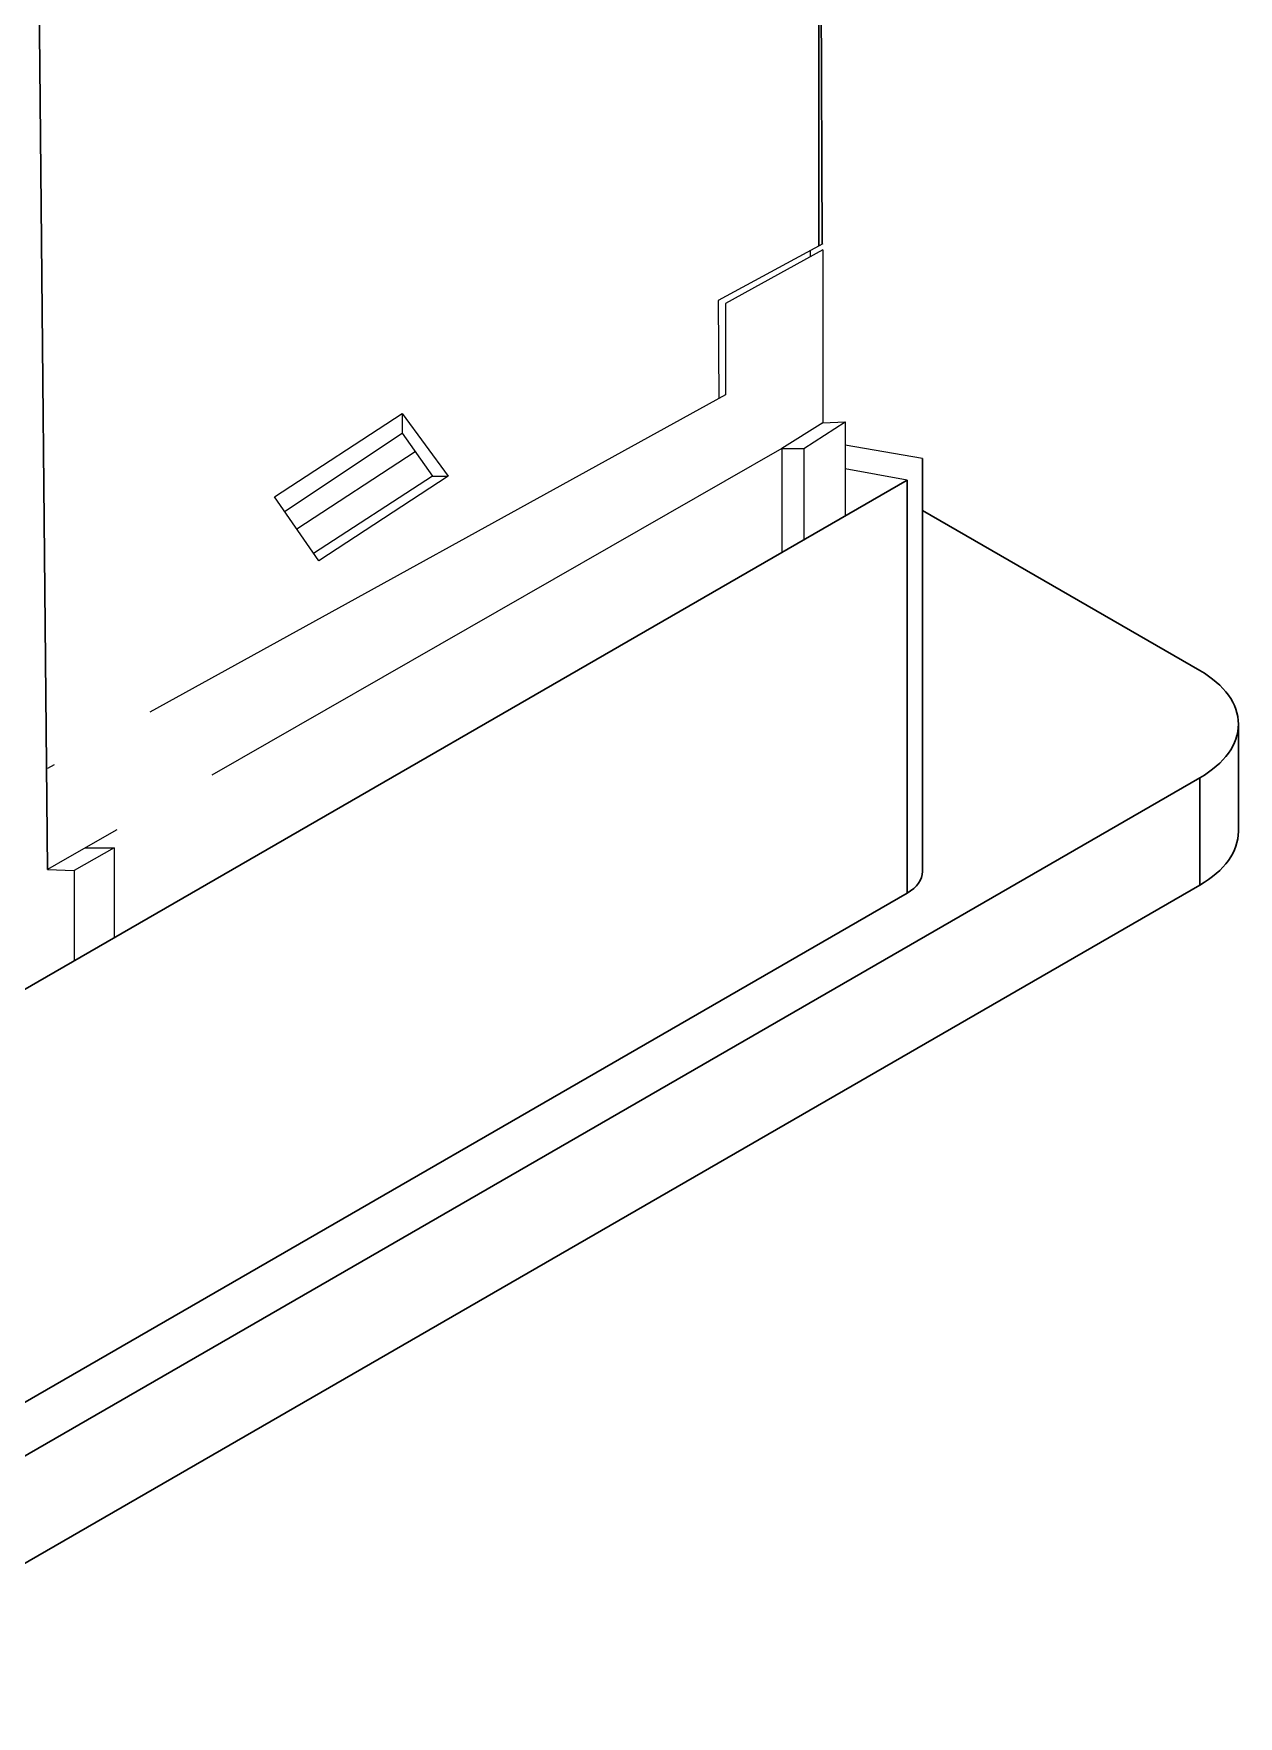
# Model space of a CAD drawing. Header units: millimetres. Extents: x -105 to 105, y -148 to 148.
# Drawn here: x 56.1 to 78.1, y -75.73 to -44.99 of the extents above; entities that cross this region are included whole.
import ezdxf

# ---------------------------------------------------------------- set-up
doc = ezdxf.new("R2010")
doc.units = ezdxf.units.MM
doc.linetypes.add('点画线', pattern=[18, 12, -2, 2, -2])
doc.layers.get('0').update_dxf_attribs({"lineweight": 18})

msp = doc.modelspace()

# ---------------------------------------------------------------- linework, layer by layer
at = {"color": 7, "lineweight": 30, "ltscale": 0.428661}
for p, q in [((70.506, -48.829), (70.436, -34.61)), ((70.443, -48.868), (70.443, -34.611)), ((56.357, -60.261), (56.187, -42.646))]:
    msp.add_line(p, q, dxfattribs=at)
at = {"linetype": '点画线'}
for p, q in [((70.513, -48.83), (68.605, -49.869)), ((70.513, -48.94), (68.735, -49.92)), ((70.285, -48.954), (70.285, -49.065)), ((70.513, -48.94), (70.513, -52.104)), ((68.605, -49.869), (68.617, -51.657)), ((68.735, -49.92), (68.735, -51.592)), ((68.735, -51.592), (56.357, -58.417)), ((60.502, -53.457), (62.833, -51.929)), ((62.833, -51.929), (63.673, -53.076)), ((62.833, -51.929), (62.833, -52.294)), ((70.513, -52.104), (69.764, -52.571)), ((70.169, -52.571), (70.924, -52.082)), ((70.513, -52.104), (70.924, -52.082)), ((70.924, -52.082), (70.924, -53.802)), ((60.684, -53.72), (62.833, -52.294)), ((62.833, -52.294), (63.389, -53.078)), ((72.336, -52.757), (70.924, -52.508)), ((69.764, -52.571), (56.712, -60.057)), ((60.907, -54.041), (63.067, -52.624)), ((69.764, -52.571), (70.169, -52.571)), ((69.764, -52.571), (69.764, -54.472)), ((70.169, -52.571), (70.169, -54.238)), ((63.389, -53.078), (61.215, -54.487)), ((63.673, -53.076), (61.311, -54.625)), ((63.389, -53.078), (63.673, -53.078)), ((72.055, -53.149), (70.924, -52.942)), ((61.311, -54.625), (60.502, -53.457)), ((57.575, -59.865), (56.84, -60.28)), ((57.051, -59.865), (57.574, -59.865)), ((57.575, -59.865), (57.573, -61.511)), ((56.712, -60.057), (56.357, -60.261)), ((56.357, -60.261), (56.84, -60.28)), ((56.84, -60.28), (56.84, -61.934))]:
    msp.add_line(p, q, dxfattribs=at)
at = {"color": 7, "lineweight": 30, "ltscale": 0.157175}
for p, q in [((72.336, -60.302), (72.336, -52.757)), ((72.055, -60.694), (72.055, -53.149))]:
    msp.add_line(p, q, dxfattribs=at)
at = {"color": 7, "lineweight": 30, "ltscale": 0.416413}
msp.add_line((72.055, -53.149), (54.745, -63.143), dxfattribs=at)
at = {"color": 7, "lineweight": 30, "ltscale": 0.121835}
msp.add_line((72.336, -53.704), (77.401, -56.628), dxfattribs=at)
at = {"color": 7, "lineweight": 30, "ltscale": 0.040825}
for p, q in [((78.104, -59.567), (78.104, -57.607)), ((77.401, -60.547), (77.401, -58.587))]:
    msp.add_line(p, q, dxfattribs=at)
at = {"color": 7, "lineweight": 30}
for p, q in [((77.401, -58.587), (51.096, -73.774)), ((77.401, -60.547), (51.096, -75.734))]:
    msp.add_line(p, q, dxfattribs=at)
at = {"color": 7, "lineweight": 30, "ltscale": 0.416414}
msp.add_line((72.055, -60.694), (54.745, -70.688), dxfattribs=at)
at = {"color": 7, "lineweight": 30}
for centre, major_axis, start_param, end_param in [((75.704, -57.607), (2.4, 0), 0, 0.785398), ((75.704, -57.607), (2.4, 0), 5.497787, 6.283185), ((75.704, -59.567), (2.4, 0), 5.497787, 6.283185), ((71.376, -60.302), (0.96, 0), 5.497787, 6.283185)]:
    msp.add_ellipse(centre, major_axis=major_axis, ratio=0.57735, start_param=start_param, end_param=end_param, dxfattribs=at)

doc.saveas('drawing.dxf')
